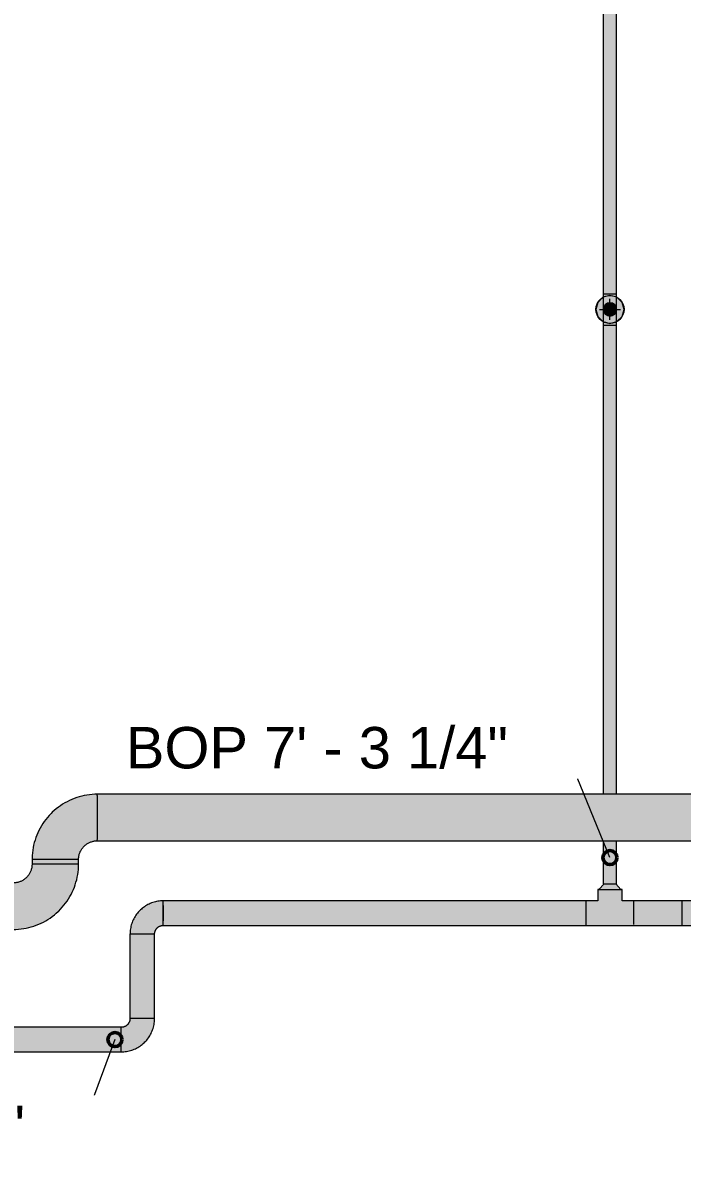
# Model space of a CAD drawing. Header units: inches. Extents: x -3385 to 41, y 7 to 1342.
# Drawn here: x -597.6 to -503.7, y 31 to 192.6 of the extents above; entities that cross this region are included whole.
import ezdxf

# ---------------------------------------------------------------- set-up
doc = ezdxf.new("R2010")
doc.units = ezdxf.units.IN
doc.header["$MEASUREMENT"] = 0
for name, color, linetype, lineweight in [('A-ANNO-NOTE', 131, 'Continuous', 9), ('G-ANNO-DIMS', 111, 'Continuous', 9), ('P-PIPE', 3, 'Continuous', 9), ('P-PIPE-CNTR', 3, 'Continuous', 9)]:
    doc.layers.add(name, color=color, linetype=linetype, lineweight=lineweight)
doc.styles.add('Arial', font='arial.ttf', dxfattribs={"height": 5.901198})

# ---------------------------------------------------------------- blocks, each defined once
blk = doc.blocks.new('Elbow - Welded - Generic - Standard-1092599-LOWER PARKING')
at = {"layer": 'P-PIPE'}
for points in [[(-578.87, 62.75), (-578.7, 63.37), (-578.25, 63.83), (-577.62, 63.99), (-577.62, 65.08), (-577.62, 67.49), (-579.09, 67.26), (-580.41, 66.59), (-581.48, 65.51), (-582.13, 64.22), (-582.37, 62.75), (-581.49, 62.75), (-578.9, 62.75)], [(-580.41, 66.59), (-579.75, 66.92), (-580.13, 66.75), (-580.27, 66.67)]]:
    blk.add_hatch(color=256, dxfattribs=at).paths.add_polyline_path(points, flags=0)
at = {"layer": 'P-PIPE', "flags": 128}
for points in [[(-577.62, 67.49), (-577.81, 67.49), (-578, 67.48), (-578.19, 67.46), (-578.38, 67.43), (-578.57, 67.4), (-578.75, 67.36), (-578.94, 67.31), (-579.12, 67.25), (-579.3, 67.19), (-579.47, 67.12), (-579.64, 67.04), (-579.81, 66.96), (-579.98, 66.87), (-580.14, 66.77), (-580.3, 66.66), (-580.46, 66.55), (-580.61, 66.44), (-580.75, 66.31), (-580.89, 66.19), (-581.03, 66.05), (-581.05, 66.03)], [(-581.05, 66.03), (-581.18, 65.89), (-581.3, 65.74), (-581.42, 65.59), (-581.53, 65.44), (-581.64, 65.28), (-581.73, 65.12), (-581.82, 64.95), (-581.91, 64.78), (-581.99, 64.61), (-582.06, 64.43), (-582.12, 64.25), (-582.18, 64.07), (-582.23, 63.89), (-582.27, 63.7), (-582.3, 63.52), (-582.33, 63.33), (-582.35, 63.14), (-582.36, 62.95), (-582.37, 62.76), (-582.37, 62.75)], [(-578.87, 62.75), (-578.87, 62.8), (-578.86, 62.85), (-578.86, 62.9), (-578.85, 62.95), (-578.84, 63), (-578.83, 63.05), (-578.82, 63.09), (-578.8, 63.14), (-578.79, 63.19), (-578.77, 63.23), (-578.75, 63.28), (-578.73, 63.32), (-578.7, 63.37), (-578.68, 63.41), (-578.65, 63.45), (-578.62, 63.49), (-578.59, 63.53), (-578.56, 63.57), (-578.52, 63.61), (-578.52, 63.61)], [(-578.52, 63.61), (-578.49, 63.64), (-578.45, 63.68), (-578.41, 63.71), (-578.37, 63.74), (-578.33, 63.77), (-578.29, 63.8), (-578.25, 63.82), (-578.21, 63.85), (-578.16, 63.87), (-578.12, 63.89), (-578.07, 63.91), (-578.02, 63.93), (-577.98, 63.94), (-577.93, 63.95), (-577.88, 63.97), (-577.83, 63.97), (-577.78, 63.98), (-577.73, 63.99), (-577.68, 63.99), (-577.63, 63.99), (-577.62, 63.99)]]:
    blk.add_lwpolyline(points, dxfattribs=at)
at = {"layer": 'P-PIPE'}
for centre, major_axis, ratio, start_param, end_param in [((-577.62, 65.74), (0, 1.75), 0.002028, 6.023508, 6.283185), ((-577.62, 65.74), (0, 1.75), 0.002028, 5.761709, 6.022067), ((-577.62, 65.74), (0, 1.75), 0.002028, 5.499909, 5.759959), ((-577.62, 65.74), (0, 1.75), 0.002028, 5.23811, 5.498011), ((-577.62, 65.74), (0, 1.75), 0.002028, 4.976311, 5.236114), ((-577.62, 65.74), (0, 1.75), 0.002028, 4.714511, 4.974237), ((-577.62, 65.74), (0, 1.75), 0.002028, 4.452712, 4.712365), ((-577.62, 65.74), (0, 1.75), 0.002028, 4.190912, 4.450488), ((-577.62, 65.74), (0, 1.75), 0.002028, 3.929113, 4.188592), ((-577.62, 65.74), (0, 1.75), 0.002028, 3.667314, 3.926645), ((-577.62, 65.74), (0, 1.75), 0.002028, 3.405514, 3.664542), ((-577.62, 65.74), (0, 1.75), 0.002028, 3.143715, 3.27356), ((-580.62, 62.75), (1.75, 0), 0.002122, 3.009673, 3.139565), ((-580.62, 62.75), (1.75, 0), 0.002122, 2.618615, 2.877765), ((-580.62, 62.75), (1.75, 0), 0.002122, 2.356525, 2.615966), ((-580.62, 62.75), (1.75, 0), 0.002122, 2.094585, 2.354167), ((-580.62, 62.75), (1.75, 0), 0.002122, 1.832693, 2.092367), ((-580.62, 62.75), (1.75, 0), 0.002122, 1.570819, 1.830568), ((-580.62, 62.75), (1.75, 0), 0.002122, 1.30895, 1.568768), ((-580.62, 62.75), (1.75, 0), 0.002122, 1.047076, 1.306969), ((-580.62, 62.75), (1.75, 0), 0.002122, 0.785184, 1.04517), ((-580.62, 62.75), (1.75, 0), 0.002122, 0.523243, 0.78337), ((-580.62, 62.75), (1.75, 0), 0.002122, 0.261148, 0.521571), ((-580.62, 62.75), (1.75, 0), 0.002122, 0, 0.259771)]:
    blk.add_ellipse(centre, major_axis=major_axis, ratio=ratio, start_param=start_param, end_param=end_param, dxfattribs=at)
blk = doc.blocks.new('Elbow - Welded - Generic - Standard-1092582-LOWER PARKING')
at = {"layer": 'P-PIPE'}
for points in [[(-583.61, 45.98), (-582.14, 46.21), (-580.82, 46.88), (-579.76, 47.97), (-579.1, 49.26), (-578.87, 50.72), (-579.74, 50.72), (-582.37, 50.72), (-582.53, 50.1), (-582.99, 49.65), (-583.61, 49.48), (-583.61, 48.39), (-583.61, 46.01)], [(-581.48, 46.55), (-581.1, 46.72), (-581.03, 46.78), (-581.23, 46.68)]]:
    blk.add_hatch(color=256, dxfattribs=at).paths.add_polyline_path(points, flags=0)
at = {"layer": 'P-PIPE', "flags": 128}
for points in [[(-582.37, 50.72), (-582.37, 50.67), (-582.37, 50.62), (-582.38, 50.57), (-582.38, 50.52), (-582.39, 50.47), (-582.4, 50.43), (-582.41, 50.38), (-582.43, 50.33), (-582.45, 50.28), (-582.46, 50.24), (-582.48, 50.19), (-582.51, 50.15), (-582.53, 50.1), (-582.56, 50.06), (-582.58, 50.02), (-582.61, 49.98), (-582.64, 49.94), (-582.67, 49.9), (-582.71, 49.87), (-582.73, 49.85)], [(-580.24, 47.39), (-580.11, 47.52), (-579.98, 47.67), (-579.86, 47.81), (-579.75, 47.97), (-579.64, 48.12), (-579.54, 48.28), (-579.45, 48.45), (-579.36, 48.62), (-579.28, 48.79), (-579.2, 48.96), (-579.14, 49.14), (-579.08, 49.32), (-579.03, 49.5), (-578.98, 49.69), (-578.94, 49.87), (-578.91, 50.06), (-578.89, 50.25), (-578.88, 50.44), (-578.87, 50.63), (-578.87, 50.72)], [(-582.73, 49.85), (-582.76, 49.81), (-582.8, 49.78), (-582.84, 49.75), (-582.88, 49.72), (-582.92, 49.69), (-582.96, 49.66), (-583, 49.64), (-583.05, 49.61), (-583.09, 49.59), (-583.14, 49.57), (-583.18, 49.55), (-583.23, 49.54), (-583.28, 49.52), (-583.32, 49.51), (-583.37, 49.5), (-583.42, 49.49), (-583.47, 49.49), (-583.52, 49.48), (-583.57, 49.48), (-583.61, 49.48)], [(-583.61, 45.98), (-583.42, 45.98), (-583.23, 45.99), (-583.04, 46.01), (-582.85, 46.04), (-582.67, 46.07), (-582.48, 46.12), (-582.3, 46.16), (-582.12, 46.22), (-581.94, 46.28), (-581.76, 46.35), (-581.59, 46.43), (-581.42, 46.52), (-581.25, 46.61), (-581.09, 46.7), (-580.93, 46.81), (-580.78, 46.92), (-580.63, 47.03), (-580.48, 47.16), (-580.34, 47.28), (-580.24, 47.39)]]:
    blk.add_lwpolyline(points, dxfattribs=at)
at = {"layer": 'P-PIPE'}
for centre, major_axis, ratio, start_param, end_param in [((-580.62, 50.72), (1.75, 0), 0.002122, 3.009637, 3.139493), ((-580.62, 50.72), (1.75, 0), 0.002122, 2.618637, 2.877694), ((-580.62, 50.72), (1.75, 0), 0.002122, 2.356537, 2.615894), ((-580.62, 50.72), (1.75, 0), 0.002122, 2.094592, 2.354095), ((-580.62, 50.72), (1.75, 0), 0.002122, 1.832696, 2.092295), ((-580.62, 50.72), (1.75, 0), 0.002122, 1.57082, 1.830496), ((-580.62, 50.72), (1.75, 0), 0.002122, 1.308949, 1.568697), ((-580.62, 50.72), (1.75, 0), 0.002122, 1.047072, 1.306897), ((-580.62, 50.72), (1.75, 0), 0.002122, 0.785176, 1.045098), ((-580.62, 50.72), (1.75, 0), 0.002122, 0.52323, 0.783299), ((-580.62, 50.72), (1.75, 0), 0.002122, 0.261125, 0.521499), ((-580.62, 50.72), (1.75, 0), 0.002122, 0, 0.2597), ((-583.61, 47.73), (0, 1.75), 0.0021, 6.023508, 6.283185), ((-583.61, 47.73), (0, 1.75), 0.0021, 5.761709, 6.022067), ((-583.61, 47.73), (0, 1.75), 0.0021, 5.499909, 5.759959), ((-583.61, 47.73), (0, 1.75), 0.0021, 5.23811, 5.498011), ((-583.61, 47.73), (0, 1.75), 0.0021, 4.976311, 5.236114), ((-583.61, 47.73), (0, 1.75), 0.0021, 4.714511, 4.974237), ((-583.61, 47.73), (0, 1.75), 0.0021, 4.452712, 4.712365), ((-583.61, 47.73), (0, 1.75), 0.0021, 4.190912, 4.450488), ((-583.61, 47.73), (0, 1.75), 0.0021, 3.929113, 4.188592), ((-583.61, 47.73), (0, 1.75), 0.0021, 3.667314, 3.926645), ((-583.61, 47.73), (0, 1.75), 0.0021, 3.405514, 3.664542), ((-583.61, 47.73), (0, 1.75), 0.0021, 3.143715, 3.27356)]:
    blk.add_ellipse(centre, major_axis=major_axis, ratio=ratio, start_param=start_param, end_param=end_param, dxfattribs=at)
blk = doc.blocks.new('Elbow - Welded - Generic - Standard-1141296-LOWER PARKING')
at = {"layer": 'P-PIPE'}
blk.add_hatch(color=256, dxfattribs=at).paths.add_polyline_path([(-598.99, 63.42), (-596.92, 63.66), (-594.95, 64.34), (-593.19, 65.45), (-591.72, 66.92), (-590.61, 68.69), (-589.92, 70.65), (-589.69, 72.72), (-590.66, 72.72), (-596.32, 72.72), (-596.52, 71.7), (-597.1, 70.83), (-597.97, 70.25), (-598.99, 70.05), (-598.98, 68.93), (-598.99, 63.51)], flags=0)
at = {"layer": 'P-PIPE', "flags": 128}
for points in [[(-596.32, 72.72), (-596.32, 72.61), (-596.33, 72.51), (-596.34, 72.4), (-596.35, 72.29), (-596.37, 72.19), (-596.39, 72.08), (-596.42, 71.98), (-596.45, 71.88), (-596.49, 71.78), (-596.53, 71.68), (-596.57, 71.58), (-596.62, 71.49), (-596.67, 71.39), (-596.73, 71.3), (-596.78, 71.21), (-596.85, 71.12), (-596.91, 71.04), (-596.98, 70.96), (-597.05, 70.88), (-597.13, 70.8), (-597.13, 70.8)], [(-592.52, 66.04), (-592.26, 66.31), (-592.01, 66.58), (-591.77, 66.86), (-591.54, 67.16), (-591.32, 67.46), (-591.12, 67.77), (-590.93, 68.09), (-590.75, 68.42), (-590.58, 68.75), (-590.43, 69.09), (-590.29, 69.43), (-590.17, 69.78), (-590.06, 70.14), (-589.96, 70.5), (-589.88, 70.86), (-589.81, 71.23), (-589.76, 71.6), (-589.72, 71.97), (-589.7, 72.34), (-589.69, 72.71), (-589.69, 72.72)], [(-597.13, 70.8), (-597.21, 70.73), (-597.29, 70.66), (-597.37, 70.59), (-597.46, 70.53), (-597.55, 70.47), (-597.64, 70.41), (-597.73, 70.36), (-597.83, 70.31), (-597.92, 70.27), (-598.02, 70.23), (-598.12, 70.19), (-598.23, 70.16), (-598.33, 70.13), (-598.43, 70.11), (-598.54, 70.09), (-598.64, 70.07), (-598.75, 70.06), (-598.86, 70.05), (-598.96, 70.05), (-598.99, 70.05)], [(-598.99, 63.42), (-598.62, 63.43), (-598.25, 63.45), (-597.88, 63.49), (-597.51, 63.54), (-597.14, 63.61), (-596.78, 63.69), (-596.42, 63.78), (-596.06, 63.89), (-595.71, 64.02), (-595.37, 64.16), (-595.03, 64.31), (-594.7, 64.47), (-594.37, 64.65), (-594.05, 64.84), (-593.74, 65.05), (-593.44, 65.26), (-593.14, 65.49), (-592.86, 65.73), (-592.58, 65.98), (-592.52, 66.04)]]:
    blk.add_lwpolyline(points, dxfattribs=at)
at = {"layer": 'P-PIPE'}
for centre, major_axis, ratio, start_param, end_param in [((-593, 72.72), (3.31, 0), 0.002018, 2.938752, 3.139509), ((-593, 72.72), (3.31, 0), 0.002018, 2.618296, 2.87771), ((-593, 72.72), (3.31, 0), 0.002018, 2.356361, 2.615911), ((-593, 72.72), (3.31, 0), 0.002018, 2.094496, 2.354111), ((-593, 72.72), (3.31, 0), 0.002018, 1.832654, 2.092312), ((-593, 72.72), (3.31, 0), 0.002018, 1.57082, 1.830512), ((-593, 72.72), (3.31, 0), 0.002018, 1.308988, 1.568713), ((-593, 72.72), (3.31, 0), 0.002018, 1.047154, 1.306914), ((-593, 72.72), (3.31, 0), 0.002018, 0.785311, 1.045114), ((-593, 72.72), (3.31, 0), 0.002018, 0.523446, 0.783315), ((-593, 72.72), (3.31, 0), 0.002018, 0.261509, 0.521515), ((-593, 72.72), (3.31, 0), 0.002018, 0, 0.259716), ((-598.99, 66.74), (0, 3.31), 0.002083, 6.023404, 6.283185), ((-598.99, 66.74), (0, 3.31), 0.002083, 5.761605, 6.021656), ((-598.99, 66.74), (0, 3.31), 0.002083, 5.499805, 5.759728), ((-598.99, 66.74), (0, 3.31), 0.002083, 5.238006, 5.497867), ((-598.99, 66.74), (0, 3.31), 0.002083, 4.976207, 5.236028), ((-598.99, 66.74), (0, 3.31), 0.002083, 4.714407, 4.974196), ((-598.99, 66.74), (0, 3.31), 0.002083, 4.452608, 4.712366), ((-598.99, 66.74), (0, 3.31), 0.002083, 4.190809, 4.450535), ((-598.99, 66.74), (0, 3.31), 0.002083, 3.929009, 4.188695), ((-598.99, 66.74), (0, 3.31), 0.002083, 3.40541, 3.664909), ((-598.99, 66.74), (0, 3.31), 0.002083, 3.143611, 3.346684), ((-598.99, 66.74), (0, 3.31), 0.002083, 3.66721, 3.926834)]:
    blk.add_ellipse(centre, major_axis=major_axis, ratio=ratio, start_param=start_param, end_param=end_param, dxfattribs=at)
blk = doc.blocks.new('Elbow - Welded - Generic - Standard-1141327-LOWER PARKING')
at = {"layer": 'P-PIPE'}
blk.add_hatch(color=256, dxfattribs=at).paths.add_polyline_path([(-589.69, 73.38), (-589.49, 74.4), (-588.91, 75.27), (-588.04, 75.85), (-587.02, 76.05), (-587.02, 77.02), (-587.02, 82.67), (-589.09, 82.44), (-591.05, 81.75), (-592.82, 80.65), (-594.29, 79.17), (-595.4, 77.41), (-596.08, 75.45), (-596.32, 73.38), (-595.34, 73.38), (-589.69, 73.38)], flags=0)
at = {"layer": 'P-PIPE', "flags": 128}
for points in [[(-587.02, 82.67), (-587.39, 82.67), (-587.76, 82.64), (-588.13, 82.61), (-588.5, 82.56), (-588.87, 82.49), (-589.23, 82.41), (-589.59, 82.31), (-589.94, 82.2), (-590.3, 82.08), (-590.64, 81.94), (-590.98, 81.79), (-591.31, 81.62), (-591.64, 81.45), (-591.96, 81.25), (-592.27, 81.05), (-592.57, 80.83), (-592.87, 80.61), (-593.15, 80.37), (-593.43, 80.12), (-593.61, 79.94)], [(-593.61, 79.94), (-593.87, 79.67), (-594.11, 79.39), (-594.35, 79.1), (-594.57, 78.8), (-594.78, 78.5), (-594.98, 78.18), (-595.16, 77.86), (-595.34, 77.53), (-595.5, 77.2), (-595.64, 76.85), (-595.77, 76.51), (-595.89, 76.15), (-596, 75.8), (-596.09, 75.44), (-596.16, 75.07), (-596.22, 74.7), (-596.27, 74.34), (-596.3, 73.96), (-596.31, 73.59), (-596.32, 73.38)], [(-588.91, 75.26), (-588.84, 75.34), (-588.76, 75.41), (-588.67, 75.47), (-588.59, 75.54), (-588.5, 75.6), (-588.41, 75.66), (-588.32, 75.71), (-588.22, 75.76), (-588.13, 75.81), (-588.03, 75.85), (-587.93, 75.89), (-587.83, 75.92), (-587.73, 75.95), (-587.62, 75.98), (-587.52, 76), (-587.41, 76.02), (-587.31, 76.03), (-587.2, 76.04), (-587.09, 76.05), (-587.02, 76.05)], [(-589.69, 73.38), (-589.69, 73.48), (-589.68, 73.59), (-589.67, 73.7), (-589.66, 73.8), (-589.64, 73.91), (-589.61, 74.01), (-589.59, 74.12), (-589.56, 74.22), (-589.52, 74.32), (-589.48, 74.42), (-589.44, 74.51), (-589.39, 74.61), (-589.34, 74.7), (-589.28, 74.8), (-589.22, 74.89), (-589.16, 74.97), (-589.1, 75.06), (-589.03, 75.14), (-588.96, 75.22), (-588.91, 75.26)]]:
    blk.add_lwpolyline(points, dxfattribs=at)
at = {"layer": 'P-PIPE'}
for centre, major_axis, ratio, start_param, end_param in [((-587.02, 79.36), (0, 3.31), 0.002074, 6.023469, 6.283185), ((-587.02, 79.36), (0, 3.31), 0.002074, 5.76167, 6.021677), ((-587.02, 79.36), (0, 3.31), 0.002074, 5.49987, 5.75974), ((-587.02, 79.36), (0, 3.31), 0.002074, 5.238071, 5.497874), ((-587.02, 79.36), (0, 3.31), 0.002074, 4.976272, 5.236031), ((-587.02, 79.36), (0, 3.31), 0.002074, 4.714472, 4.974197), ((-587.02, 79.36), (0, 3.31), 0.002074, 4.452673, 4.712366), ((-587.02, 79.36), (0, 3.31), 0.002074, 3.929074, 4.188689), ((-587.02, 79.36), (0, 3.31), 0.002074, 4.190874, 4.450532), ((-587.02, 79.36), (0, 3.31), 0.002074, 3.667275, 3.926824), ((-587.02, 79.36), (0, 3.31), 0.002074, 3.405475, 3.664889), ((-587.02, 79.36), (0, 3.31), 0.002074, 3.143676, 3.344434), ((-593, 73.38), (3.31, 0), 0.002083, 2.938451, 3.139518), ((-593, 73.38), (3.31, 0), 0.002083, 2.618293, 2.877719), ((-593, 73.38), (3.31, 0), 0.002083, 2.35636, 2.615919), ((-593, 73.38), (3.31, 0), 0.002083, 2.094496, 2.35412), ((-593, 73.38), (3.31, 0), 0.002083, 1.832653, 2.092321), ((-593, 73.38), (3.31, 0), 0.002083, 1.57082, 1.830521), ((-593, 73.38), (3.31, 0), 0.002083, 1.308988, 1.568722), ((-593, 73.38), (3.31, 0), 0.002083, 1.047154, 1.306923), ((-593, 73.38), (3.31, 0), 0.002083, 0.785312, 1.045123), ((-593, 73.38), (3.31, 0), 0.002083, 0.523447, 0.783324), ((-593, 73.38), (3.31, 0), 0.002083, 0.261511, 0.521524), ((-593, 73.38), (3.31, 0), 0.002083, 0, 0.259725)]:
    blk.add_ellipse(centre, major_axis=major_axis, ratio=ratio, start_param=start_param, end_param=end_param, dxfattribs=at)

msp = doc.modelspace()

# ---------------------------------------------------------------- hatches: boundary and pattern name
at = {"layer": 'A-ANNO-NOTE'}
h = msp.add_hatch(color=256, dxfattribs=at)
edge = h.paths.add_edge_path(flags=0)
edge.add_arc((-514, 151.743), 2, 0, 360)
msp.add_hatch(color=256, dxfattribs=at).paths.add_polyline_path([(-514, 149.743), (-513, 150.011), (-512.268, 150.743), (-512, 151.743), (-512.268, 152.743), (-513, 153.475), (-514, 153.743), (-515, 153.475), (-515.732, 152.743), (-516, 151.743), (-515.732, 150.743), (-515, 150.011), (-514.62, 149.909)], flags=0)
at = {"layer": 'P-PIPE'}
h = msp.add_hatch(color=256, dxfattribs=at)
h.paths.add_polyline_path([(-514.673, 153.985), (-514.673, 153.985), (-514.673, 164.105)], flags=0)
h.paths.add_polyline_path([(-514, 153.983), (-514, 245.495), (-514.95, 245.498), (-514.95, 153.987), (-514.474, 153.984), (-514.246, 153.984)], flags=0)
for points in [[(-514, 153.983), (-513.05, 153.987), (-513.05, 245.499), (-513.525, 245.496), (-514, 245.495), (-514, 164.105)], [(-514, 150.793), (-513.754, 150.825), (-513.525, 150.92), (-513.328, 151.071), (-513.177, 151.268), (-513.082, 151.497), (-513.05, 151.743), (-513.082, 151.989), (-513.177, 152.218), (-513.328, 152.415), (-513.525, 152.566), (-513.754, 152.66), (-514, 152.693), (-514.246, 152.66), (-514.475, 152.566), (-514.672, 152.415), (-514.823, 152.218), (-514.918, 151.989), (-514.95, 151.743), (-514.918, 151.497), (-514.823, 151.268), (-514.672, 151.071), (-514.475, 150.92), (-514.246, 150.825)], [(-409.771, 79.361), (-230.977, 79.361), (-230.983, 82.674), (-587.02, 82.674), (-587.015, 81.632), (-587.013, 79.361), (-427.246, 79.361)], [(-567.045, 76.049), (-230.983, 76.049), (-230.979, 77.019), (-230.977, 79.361), (-587.013, 79.361), (-587.013, 76.049), (-584.519, 76.049)], [(-596.317, 72.72), (-595.342, 72.724), (-593.004, 72.74), (-593.004, 73.384), (-596.317, 73.377), (-596.317, 72.721)], [(-589.692, 72.72), (-589.692, 73.377), (-590.816, 73.382), (-593.004, 73.384), (-592.997, 72.726), (-589.717, 72.72)], [(-513.997, 69.121), (-512.438, 69.128), (-513.188, 69.907), (-514.823, 69.898), (-515.563, 69.128), (-514.246, 69.122), (-513.999, 69.121)], [(-513.997, 65.735), (-512.25, 67.492), (-512.25, 69.128), (-512.76, 69.123), (-515.69, 69.126), (-515.75, 69.128), (-515.75, 67.492), (-514.45, 66.188), (-514.291, 66.029)], [(-513.544, 69.121), (-515.563, 69.128), (-515.563, 69.131), (-515.235, 69.123), (-513.702, 69.121)], [(-532.095, 65.742), (-517.383, 65.742), (-517.386, 67.492), (-577.625, 67.492), (-577.621, 66.617), (-577.621, 65.742), (-567.045, 65.742)], [(-517.385, 63.992), (-510.614, 64.006), (-510.611, 64.861), (-510.611, 66.188), (-510.611, 66.195), (-510.612, 66.974), (-510.612, 66.979), (-510.614, 67.492), (-512.25, 67.492), (-512.76, 66.974), (-513.997, 65.735), (-515.751, 67.492), (-517.386, 67.492), (-517.383, 66.403), (-517.386, 63.992)], [(-505.883, 65.742), (-503.712, 65.742), (-503.715, 67.492), (-510.614, 67.492), (-510.611, 66.319), (-510.611, 65.742)], [(-497.145, 63.992), (-496.944, 63.992), (-496.94, 65.081), (-496.944, 67.492), (-503.715, 67.478), (-503.712, 66.623), (-503.715, 63.992), (-502.079, 63.992), (-500.779, 65.296), (-500.326, 65.749), (-498.578, 63.992), (-498.479, 63.992)], [(-575.782, 63.992), (-517.386, 63.992), (-517.383, 64.867), (-517.383, 65.742), (-577.621, 65.742), (-577.622, 63.992)], [(-582.367, 50.721), (-581.252, 50.725), (-580.617, 50.725), (-580.617, 62.754), (-582.367, 62.75), (-582.367, 50.722)], [(-578.867, 50.721), (-578.867, 50.724), (-578.867, 62.75), (-579.974, 62.753), (-580.617, 62.754), (-580.617, 50.725), (-578.896, 50.722)], [(-616.611, 47.729), (-583.605, 47.733), (-583.609, 49.479), (-616.614, 49.479), (-616.611, 48.39), (-616.611, 47.729)]]:
    msp.add_hatch(color=256, dxfattribs=at).paths.add_polyline_path(points, flags=0)
h = msp.add_hatch(color=256, dxfattribs=at)
h.paths.add_polyline_path([(-514.951, 151.743), (-514.918, 151.992), (-514.788, 152.276), (-514.62, 152.459), (-514.443, 152.58), (-514.243, 152.662), (-514, 152.694), (-514, 153.983), (-514.951, 153.987), (-514.951, 151.908)], flags=0)
h.paths.add_polyline_path([(-514, 149.495), (-514.002, 150.793), (-514.254, 150.827), (-514.477, 150.921), (-514.674, 151.073), (-514.841, 151.31), (-514.879, 151.381), (-514.933, 151.561), (-514.951, 151.743), (-514.951, 149.499), (-514.475, 149.496), (-514.246, 149.495)], flags=0)
h = msp.add_hatch(color=256, dxfattribs=at)
h.paths.add_polyline_path([(-513.049, 151.743), (-513.049, 153.987), (-513.525, 153.984), (-514, 153.983), (-513.99, 152.693), (-513.746, 152.66), (-513.524, 152.566), (-513.326, 152.413), (-513.16, 152.177), (-513.121, 152.105), (-513.067, 151.926), (-513.05, 151.749)], flags=0)
h.paths.add_polyline_path([(-514, 149.495), (-513.049, 149.499), (-513.05, 151.738), (-513.082, 151.496), (-513.213, 151.21), (-513.346, 151.053), (-513.539, 150.914), (-513.754, 150.825), (-514, 150.793), (-514, 150.359)], flags=0)
h = msp.add_hatch(color=256, dxfattribs=at)
h.paths.add_polyline_path([(-514, 150.793), (-513.754, 150.825), (-513.525, 150.92), (-513.328, 151.072), (-513.177, 151.269), (-513.082, 151.498), (-513.05, 151.747), (-513.082, 151.991), (-513.179, 152.221), (-513.33, 152.417), (-513.529, 152.568), (-513.757, 152.662), (-514.011, 152.693), (-514.25, 152.66), (-514.48, 152.563), (-514.675, 152.413), (-514.826, 152.214), (-514.919, 151.985), (-514.95, 151.735), (-514.917, 151.494), (-514.822, 151.265), (-514.671, 151.07), (-514.474, 150.919), (-514.245, 150.825), (-514.001, 150.793)], flags=0)
h.paths.add_polyline_path([(-514, 150.793), (-514.249, 150.826), (-514.475, 150.92), (-514.675, 151.075), (-514.823, 151.268), (-514.919, 151.505), (-514.95, 151.743), (-514.914, 151.998), (-514.823, 152.218), (-514.663, 152.421), (-514.475, 152.566), (-514.236, 152.662), (-514, 152.693), (-513.746, 152.657), (-513.525, 152.566), (-513.324, 152.41), (-513.177, 152.218), (-513.082, 151.989), (-513.05, 151.742), (-513.083, 151.495), (-513.177, 151.268), (-513.328, 151.071), (-513.525, 150.92), (-513.755, 150.825)], flags=0)
h = msp.add_hatch(color=256, dxfattribs=at)
h.paths.add_polyline_path([(-514, 69.905), (-514, 76.049), (-514.95, 76.049), (-514.95, 69.909), (-514.475, 69.906), (-514.246, 69.905)], flags=0)
h.paths.add_polyline_path([(-514.95, 82.674), (-514, 82.674), (-514, 149.495), (-514.95, 149.498), (-514.95, 95.377)], flags=0)
h = msp.add_hatch(color=256, dxfattribs=at)
h.paths.add_polyline_path([(-514, 69.905), (-513.05, 69.909), (-513.053, 76.049), (-514, 76.049)], flags=0)
h.paths.add_polyline_path([(-513.961, 82.674), (-513.05, 82.674), (-513.05, 149.499), (-513.525, 149.496), (-514, 149.495), (-514, 82.674)], flags=0)
h = msp.add_hatch(color=256, dxfattribs=at)
h.paths.add_polyline_path([(-504.033, 63.992), (-503.715, 63.993), (-503.712, 65.165), (-503.712, 65.742), (-510.611, 65.742), (-510.613, 63.992), (-505.883, 63.992)], flags=0)
h.paths.add_polyline_path([(-510.612, 64.505), (-510.612, 64.505), (-505.883, 64.505)], flags=0)
h = msp.add_hatch(color=256, dxfattribs=at)
h.paths.add_polyline_path([(-616.614, 45.979), (-583.609, 45.98), (-583.606, 46.854), (-583.605, 47.729), (-616.611, 47.729), (-616.614, 46.009)], flags=0)
h.paths.add_polyline_path([(-616.612, 46.214), (-616.612, 46.214), (-601.994, 46.214)], flags=0)

# ---------------------------------------------------------------- linework, layer by layer
at = {"layer": 'A-ANNO-NOTE'}
for p, q in [((-514, 153.743), (-515, 153.475)), ((-513, 153.475), (-514, 153.743)), ((-515.732, 152.743), (-516, 151.743)), ((-515, 153.475), (-515.732, 152.743)), ((-512.268, 152.743), (-513, 153.475)), ((-512, 151.743), (-512.268, 152.743)), ((-516, 151.743), (-515.732, 150.743)), ((-515.732, 150.743), (-515, 150.011)), ((-513, 150.011), (-512.268, 150.743)), ((-512.268, 150.743), (-512, 151.743)), ((-515, 150.011), (-514.62, 149.909)), ((-514.62, 149.909), (-514, 149.743)), ((-514, 149.743), (-513, 150.011))]:
    msp.add_line(p, q, dxfattribs=at)
msp.add_circle((-514, 151.743), 2, dxfattribs=at)
at = {"layer": 'G-ANNO-DIMS'}
for p, q in [((-520.488, 89.458), (-527.404, 89.458)), ((-514, 73.65), (-520.488, 89.458)), ((-584.509, 47.729), (-589.026, 35.532)), ((-589.026, 35.532), (-596.224, 35.532))]:
    msp.add_line(p, q, dxfattribs=at)
at = {"layer": 'G-ANNO-DIMS', "lineweight": 50}
for centre in [(-514, 73.65), (-584.509, 47.729)]:
    msp.add_circle(centre, 1, dxfattribs=at)
at = {"layer": 'P-PIPE'}
for p, q in [((-514.95, 245.499), (-514.95, 153.987)), ((-513.05, 153.987), (-513.05, 245.499)), ((-514.951, 153.987), (-514.951, 149.499)), ((-513.049, 149.499), (-513.049, 153.987)), ((-514.95, 149.499), (-514.95, 82.674)), ((-513.05, 82.674), (-513.05, 149.499)), ((-230.983, 82.674), (-587.02, 82.674)), ((-587.02, 76.049), (-230.983, 76.049)), ((-514.95, 76.049), (-514.95, 69.909)), ((-513.05, 69.909), (-513.05, 76.049)), ((-596.317, 73.377), (-596.317, 72.72)), ((-589.692, 72.72), (-589.692, 73.377)), ((-514.813, 69.909), (-515.563, 69.128)), ((-513.188, 69.909), (-512.438, 69.128)), ((-515.75, 69.128), (-515.75, 67.492)), ((-512.25, 67.492), (-512.25, 69.128)), ((-517.386, 67.492), (-577.625, 67.492)), ((-515.75, 67.492), (-517.386, 67.492)), ((-510.614, 67.492), (-512.25, 67.492)), ((-503.715, 67.492), (-510.614, 67.492)), ((-496.944, 67.492), (-503.715, 67.492)), ((-577.625, 63.992), (-517.386, 63.992)), ((-517.386, 63.992), (-510.614, 63.992)), ((-510.614, 63.992), (-503.715, 63.992)), ((-503.715, 63.992), (-502.079, 63.992)), ((-582.367, 62.75), (-582.367, 50.721)), ((-578.867, 50.721), (-578.867, 62.75)), ((-583.609, 49.479), (-616.614, 49.479)), ((-616.614, 45.979), (-583.609, 45.979))]:
    msp.add_line(p, q, dxfattribs=at)
for centre, radius, start, end in [((-514, 151.743), 0.95, 0, 180), ((-514, 152.218), 0.475, 270, 90), ((-514, 151.743), 0.95, 180, 0), ((-514, 151.268), 0.475, 90, 270)]:
    msp.add_arc(centre, radius, start, end, dxfattribs=at)
for centre, major_axis, ratio, start_param, end_param in [((-514, 153.987), (0.951, 0), 0.0041666, 3.1415927, 3.403392), ((-514, 153.987), (0.951, 0), 0.0041666, 3.4054884, 3.6651914), ((-514, 153.987), (0.951, 0), 0.0041666, 3.6663729, 3.9269908), ((-514, 153.987), (0.95, 0), 0.0041666, 3.6651914, 3.9260253), ((-514, 153.987), (0.951, 0), 0.0041666, 3.9277311, 4.1887902), ((-514, 153.987), (0.95, 0), 0.0041666, 3.9269908, 4.1882663), ((-514, 153.987), (0.951, 0), 0.0041666, 4.1892397, 4.4505896), ((-514, 153.987), (0.95, 0), 0.0041666, 4.1887902, 4.4503567), ((-514, 153.987), (0.951, 0), 0.0041666, 4.4508064, 4.712389), ((-514, 153.987), (0.95, 0), 0.0041666, 4.4505896, 4.712389), ((-514, 153.987), (0.951, 0), 0.0041666, 4.712389, 4.9739716), ((-514, 153.987), (0.95, 0), 0.0041666, 4.712389, 4.9741884), ((-514, 153.987), (0.951, 0), 0.0041666, 4.9741884, 5.2355383), ((-514, 153.987), (0.95, 0), 0.0041666, 4.9744212, 5.2359878), ((-514, 153.987), (0.951, 0), 0.0041666, 5.2359878, 5.4970469), ((-514, 153.987), (0.95, 0), 0.0041666, 5.2365116, 5.4977871), ((-514, 153.987), (0.951, 0), 0.0041666, 5.4977871, 5.758405), ((-514, 153.987), (0.95, 0), 0.0041666, 5.4987526, 5.7595865), ((-514, 153.987), (0.951, 0), 0.0041666, 5.7595865, 6.0192896), ((-514, 153.987), (0.951, 0), 0.0041666, 6.0213859, 6.2831853), ((-514, 149.499), (0.951, 0), 0.0041666, 3.1415927, 4.712389), ((-514, 149.499), (0.95, 0), 0.0041666, 3.6651914, 3.9260253), ((-514, 149.499), (0.95, 0), 0.0041666, 3.9269908, 4.1882663), ((-514, 149.499), (0.95, 0), 0.0041666, 4.1887902, 4.4503567), ((-514, 149.499), (0.95, 0), 0.0041666, 4.4505896, 4.712389), ((-514, 149.499), (0.951, 0), 0.0041666, 4.712389, 6.2831853), ((-514, 149.499), (0.95, 0), 0.0041666, 4.712389, 4.9741884), ((-514, 149.499), (0.95, 0), 0.0041666, 4.9744212, 5.2359878), ((-514, 149.499), (0.95, 0), 0.0041666, 5.2365116, 5.4977871), ((-514, 149.499), (0.95, 0), 0.0041666, 5.4987526, 5.7595865), ((-587.02, 79.361), (0, 3.312), 0.0020768, 6.2242331, 6.2831853), ((-587.02, 79.361), (0, 3.312), 0.0020768, 5.2383613, 5.4977871), ((-587.02, 79.361), (0, 3.312), 0.0020768, 4.9764142, 5.2359878), ((-587.02, 79.361), (0, 3.312), 0.0020768, 4.7144966, 4.9741884), ((-587.02, 79.361), (0, 3.313), 0.0020768, 4.4525871, 4.712389), ((-587.02, 79.361), (0, 3.312), 0.0020768, 3.9287224, 4.1887902), ((-587.02, 79.361), (0, 3.313), 0.0020768, 4.1906695, 4.4505896), ((-587.02, 79.361), (0, 3.313), 0.0020768, 3.3443911, 3.403392), ((-593.004, 73.377), (3.313, 0), 0.0020833, 2.8797933, 2.9384523), ((-593.004, 73.377), (3.313, 0), 0.0020833, 2.0943951, 2.3544709), ((-593.004, 73.377), (3.312, 0), 0.0020833, 1.8325957, 2.0925242), ((-593.004, 73.377), (3.312, 0), 0.0020833, 1.5707963, 1.830607), ((-593.004, 73.377), (3.313, 0), 0.0020833, 1.3089969, 1.5686977), ((-593.004, 73.377), (3.312, 0), 0.0020833, 1.0471976, 1.3067805), ((-593.004, 73.377), (3.312, 0), 0.0020833, 0.7853982, 1.0448338), ((-593.004, 73.377), (3.312, 0), 0.0020833, 0, 0.058659), ((-593.004, 72.72), (3.312, 0), 0.0020833, 2.8797933, 2.9397532), ((-593.004, 72.72), (3.313, 0), 0.0020833, 2.0943951, 2.3544629), ((-593.004, 72.72), (3.312, 0), 0.0020833, 1.8325957, 2.0925158), ((-593.004, 72.72), (3.312, 0), 0.0020833, 1.5707963, 1.8305982), ((-593.004, 72.72), (3.312, 0), 0.0020833, 1.3089969, 1.5686887), ((-593.004, 72.72), (3.313, 0), 0.0020833, 1.0471976, 1.3067711), ((-593.004, 72.72), (3.312, 0), 0.0020833, 0.7853982, 1.044824), ((-593.004, 72.72), (3.312, 0), 0.0020833, 0, 0.0587566), ((-514, 69.909), (0.95, 0), 0.0041666, 3.1415927, 4.712389), ((-514, 69.909), (0.95, 0), 0.0041666, 4.712389, 6.2831853), ((-514, 69.128), (1.75, 0), 0.0041666, 2.6833605, 3.1415927), ((-514, 69.128), (1.75, 0), 0.0041666, 3.1436206, 6.2831853), ((-514, 69.128), (1.75, 0), 0.0041666, 0.002028, 0.4575714), ((-577.625, 65.742), (0, 1.75), 0.002028, 6.1533407, 6.2831853), ((-577.625, 65.742), (0, 1.75), 0.002028, 5.7623622, 6.0213859), ((-577.625, 65.742), (0, 1.75), 0.002028, 5.5002566, 5.7595865), ((-577.625, 65.742), (0, 1.75), 0.002028, 5.2383096, 5.4977871), ((-577.625, 65.742), (0, 1.75), 0.002028, 4.9764129, 5.2359878), ((-517.386, 65.742), (0, 1.75), 0.002028, 6.1501904, 6.2790187), ((-517.386, 65.742), (0, 1.75), 0.002028, 6.0213859, 6.1502142), ((-517.386, 65.742), (0, 1.75), 0.002028, 5.888391, 6.0172193), ((-517.386, 65.742), (0, 1.75), 0.002028, 5.7595865, 5.8884148), ((-517.386, 65.742), (0, 1.75), 0.002028, 5.498458, 5.7554199), ((-517.386, 65.742), (0, 1.75), 0.002028, 5.4977871, 5.7561421), ((-517.386, 65.742), (0, 1.75), 0.002028, 5.2359878, 5.4940551), ((-517.386, 65.742), (0, 1.75), 0.002028, 5.2363734, 5.4936205), ((-517.386, 65.742), (0, 1.75), 0.002028, 4.9743854, 5.2318211), ((-517.386, 65.742), (0, 1.75), 0.002028, 4.9741884, 5.2320662), ((-510.614, 65.742), (0, 1.75), 0.0019558, 6.0213859, 6.1502072), ((-510.614, 65.742), (0, 1.75), 0.002028, 5.8883911, 6.0172193), ((-510.614, 65.742), (0, 1.75), 0.0019558, 5.7595865, 5.8883759), ((-510.614, 65.742), (0, 1.75), 0.0019558, 5.4977871, 5.7561421), ((-510.614, 65.742), (0, 1.75), 0.0019558, 5.2359878, 5.4940551), ((-510.614, 65.742), (0, 1.75), 0.0019558, 4.9741884, 5.2320662), ((-503.715, 65.742), (0, 1.75), 0.002028, 6.0255526, 6.2831853), ((-503.715, 65.742), (0, 1.75), 0.0019558, 6.154357, 6.2831853), ((-503.715, 65.742), (0, 1.75), 0.0019558, 5.8925577, 6.0213859), ((-503.715, 65.742), (0, 1.75), 0.002028, 5.7637532, 5.8925813), ((-503.715, 65.742), (0, 1.75), 0.002028, 5.5019538, 5.7603148), ((-503.715, 65.742), (0, 1.75), 0.0019558, 5.5026306, 5.7595865), ((-503.715, 65.742), (0, 1.75), 0.002028, 5.2401544, 5.4982253), ((-503.715, 65.742), (0, 1.75), 0.0019558, 5.2405436, 5.4977871), ((-503.715, 65.742), (0, 1.75), 0.002028, 4.978355, 5.2362354), ((-503.715, 65.742), (0, 1.75), 0.0019558, 4.9785546, 5.2359878), ((-577.625, 65.742), (0, 1.75), 0.002028, 3.9288897, 4.1887902), ((-577.625, 65.742), (0, 1.75), 0.002028, 4.7145356, 4.9741884), ((-577.625, 65.742), (0, 1.75), 0.002028, 4.4526637, 4.712389), ((-577.625, 65.742), (0, 1.75), 0.002028, 4.1907864, 4.4505896), ((-517.386, 65.742), (0, 1.75), 0.002028, 3.9265527, 4.1846236), ((-517.386, 65.742), (0, 1.75), 0.002028, 3.9269908, 4.1842344), ((-517.386, 65.742), (0, 1.75), 0.002028, 4.7124347, 4.9700217), ((-517.386, 65.742), (0, 1.75), 0.002028, 4.712389, 4.9701151), ((-517.386, 65.742), (0, 1.75), 0.002028, 4.4504939, 4.7082223), ((-517.386, 65.742), (0, 1.75), 0.002028, 4.4505896, 4.7081744), ((-517.386, 65.742), (0, 1.75), 0.002028, 4.1885425, 4.446423), ((-517.386, 65.742), (0, 1.75), 0.002028, 4.1887902, 4.4462233), ((-510.614, 65.742), (0, 1.75), 0.0019558, 3.9269908, 4.1842344), ((-510.614, 65.742), (0, 1.75), 0.002028, 4.7124347, 4.9700217), ((-510.614, 65.742), (0, 1.75), 0.0019558, 4.712389, 4.9701151), ((-510.614, 65.742), (0, 1.75), 0.0019558, 4.4505896, 4.7081744), ((-510.614, 65.742), (0, 1.75), 0.0019558, 4.1887902, 4.4462233), ((-503.715, 65.742), (0, 1.75), 0.0019558, 3.9307229, 4.1887902), ((-503.715, 65.742), (0, 1.75), 0.002028, 3.9311575, 4.1884046), ((-503.715, 65.742), (0, 1.75), 0.002028, 4.7165556, 4.974284), ((-503.715, 65.742), (0, 1.75), 0.0019558, 4.7166036, 4.9741884), ((-503.715, 65.742), (0, 1.75), 0.002028, 4.4547562, 4.7123433), ((-503.715, 65.742), (0, 1.75), 0.0019558, 4.4546629, 4.712389), ((-503.715, 65.742), (0, 1.75), 0.002028, 4.1929568, 4.4503926), ((-503.715, 65.742), (0, 1.75), 0.0019558, 4.1927118, 4.4505896), ((-577.625, 65.742), (0, 1.75), 0.002028, 3.4048372, 3.6651914), ((-577.625, 65.742), (0, 1.75), 0.002028, 3.2735474, 3.403392), ((-577.625, 65.742), (0, 1.75), 0.002028, 3.6669427, 3.9269908), ((-517.386, 65.742), (0, 1.75), 0.002028, 3.1415927, 3.3992254), ((-517.386, 65.742), (0, 1.75), 0.002028, 3.1415927, 3.2704209), ((-517.386, 65.742), (0, 1.75), 0.002028, 3.5321965, 3.6610248), ((-517.386, 65.742), (0, 1.75), 0.002028, 3.403392, 3.5322203), ((-517.386, 65.742), (0, 1.75), 0.002028, 3.6644631, 3.9228242), ((-517.386, 65.742), (0, 1.75), 0.002028, 3.6651914, 3.9221473), ((-510.614, 65.742), (0, 1.75), 0.0019558, 3.403392, 3.5322202), ((-510.614, 65.742), (0, 1.75), 0.002028, 3.1415927, 3.3992254), ((-510.614, 65.742), (0, 1.75), 0.0019558, 3.1415927, 3.2704209), ((-510.614, 65.742), (0, 1.75), 0.0019558, 3.6651914, 3.9221473), ((-503.715, 65.742), (0, 1.75), 0.0019558, 3.2745568, 3.403392), ((-503.715, 65.742), (0, 1.75), 0.002028, 3.1457593, 3.2745876), ((-503.715, 65.742), (0, 1.75), 0.0019558, 3.5363244, 3.6651914), ((-503.715, 65.742), (0, 1.75), 0.002028, 3.4075587, 3.5363869), ((-503.715, 65.742), (0, 1.75), 0.0019558, 3.6686358, 3.9269908), ((-503.715, 65.742), (0, 1.75), 0.002028, 3.6693581, 3.92632), ((-580.617, 62.75), (1.75, 0), 0.0021222, 2.8797933, 3.0096848), ((-580.617, 62.75), (1.75, 0), 0.0021222, 2.6179939, 2.8784126), ((-580.617, 62.75), (1.75, 0), 0.0021222, 2.3561945, 2.6163205), ((-580.617, 62.75), (1.75, 0), 0.0021222, 2.0943951, 2.35438), ((-580.617, 62.75), (1.75, 0), 0.0021222, 1.8325957, 2.0924876), ((-580.617, 62.75), (1.75, 0), 0.0021222, 1.5707963, 1.8306138), ((-580.617, 62.75), (1.75, 0), 0.0021222, 1.3089969, 1.568745), ((-580.617, 62.75), (1.75, 0), 0.0021222, 1.0471976, 1.3068712), ((-580.617, 62.75), (1.75, 0), 0.0021222, 0.7853982, 1.0449788), ((-580.617, 62.75), (1.75, 0), 0.0021222, 0.5235988, 0.7830382), ((-580.617, 62.75), (1.75, 0), 0.0021222, 0.2617994, 0.5209462), ((-580.617, 62.75), (1.75, 0), 0.0021222, 0, 0.1298915), ((-580.617, 50.721), (1.75, 0), 0.0021222, 2.8797933, 3.0096491), ((-580.617, 50.721), (1.75, 0), 0.0021222, 2.6179939, 2.8783636), ((-580.617, 50.721), (1.75, 0), 0.0021222, 2.3561945, 2.6162613), ((-580.617, 50.721), (1.75, 0), 0.0021222, 2.0943951, 2.3543158), ((-580.617, 50.721), (1.75, 0), 0.0021222, 1.8325957, 2.0924201), ((-580.617, 50.721), (1.75, 0), 0.0021222, 1.5707963, 1.8305437), ((-580.617, 50.721), (1.75, 0), 0.0021222, 1.3089969, 1.5686725), ((-580.617, 50.721), (1.75, 0), 0.0021222, 1.0471976, 1.3067961), ((-580.617, 50.721), (1.75, 0), 0.0021222, 0.7853982, 1.0449004), ((-580.617, 50.721), (1.75, 0), 0.0021222, 0.5235988, 0.7829549), ((-580.617, 50.721), (1.75, 0), 0.0021222, 0.2617994, 0.5208526), ((-580.617, 50.721), (1.75, 0), 0.0021222, 0, 0.1298559), ((-583.609, 47.729), (0, 1.75), 0.0020997, 6.1533407, 6.2831853), ((-583.609, 47.729), (0, 1.75), 0.0020997, 5.7623622, 6.0213859), ((-583.609, 47.729), (0, 1.75), 0.0020997, 5.5002566, 5.7595865), ((-583.609, 47.729), (0, 1.75), 0.0020997, 5.2383096, 5.4977871), ((-583.609, 47.729), (0, 1.75), 0.0020997, 4.9764129, 5.2359878), ((-583.609, 47.729), (0, 1.75), 0.0020997, 4.1907864, 4.4505896), ((-583.609, 47.729), (0, 1.75), 0.0020997, 4.7145356, 4.9741884), ((-583.609, 47.729), (0, 1.75), 0.0020997, 4.4526637, 4.712389), ((-583.609, 47.729), (0, 1.75), 0.0020997, 3.4048372, 3.6651914), ((-583.609, 47.729), (0, 1.75), 0.0020997, 3.2735474, 3.403392), ((-583.609, 47.729), (0, 1.75), 0.0020997, 3.6669427, 3.9269908), ((-583.609, 47.729), (0, 1.75), 0.0020997, 3.9288897, 4.1887902)]:
    msp.add_ellipse(centre, major_axis=major_axis, ratio=ratio, start_param=start_param, end_param=end_param, dxfattribs=at)
at = {"layer": 'P-PIPE-CNTR'}
for p, q in [((-514, 150.243), (-514, 153.243)), ((-515.5, 151.743), (-512.5, 151.743))]:
    msp.add_line(p, q, dxfattribs=at)

# ---------------------------------------------------------------- block references
at = {"layer": 'P-PIPE'}
for name in ['Elbow - Welded - Generic - Standard-1141327-LOWER PARKING', 'Elbow - Welded - Generic - Standard-1141296-LOWER PARKING', 'Elbow - Welded - Generic - Standard-1092599-LOWER PARKING', 'Elbow - Welded - Generic - Standard-1092582-LOWER PARKING']:
    msp.add_blockref(name, (0, 0), dxfattribs=at)

# ---------------------------------------------------------------- next in the draw order: texts
at = {"layer": 'G-ANNO-DIMS', "char_height": 5.9012, "width": 64.872, "attachment_point": 1, "line_spacing_factor": 0.938532, "style": 'Arial', "bg_fill": 3, "box_fill_scale": 1.25, "bg_fill_color": 0, "bg_fill_transparency": 0}
for s, insert in [('BOP 7\' - 3 1/4"', (-582.964, 92.262)), ('BOP 7\' - 2 1/2"', (-651.784, 38.336))]:
    msp.add_mtext(s, dxfattribs=dict(at, insert=insert))

doc.saveas('drawing.dxf')
